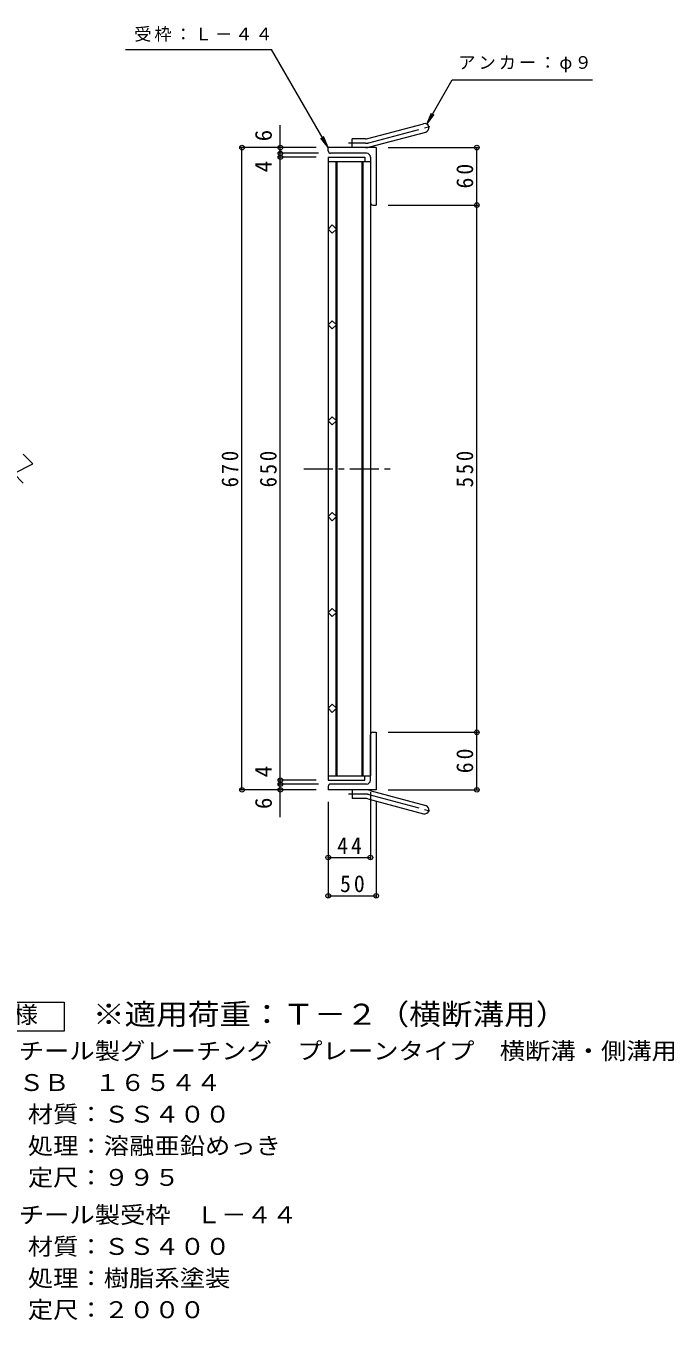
# Model space of a CAD drawing. Units: millimetres, scale not verified. Extents: x -918 to 979, y -824 to 753.
# Drawn here: x 302 to 979, y -668 to 682 of the extents above; entities that cross this region are included whole.
import ezdxf
from ezdxf.enums import TextEntityAlignment as Align

# ---------------------------------------------------------------- set-up
doc = ezdxf.new("R2010")
doc.units = ezdxf.units.MM
doc.header["$LTSCALE"] = 6
doc.header["$PDMODE"] = 32
doc.header["$PDSIZE"] = 4.8
doc.linetypes.add('CHAIN1', pattern=[8, 5, -1, 1, -1])
doc.linetypes.add('CHAIN2', pattern=[12, 9, -1, 1, -1])
for name, color, linetype, lineweight in [('B-1_ピット', 2, 'Continuous', 9), ('B-2_蓋', 3, 'Continuous', 9), ('B-4_寸法', 7, 'Continuous', 9), ('F-4_F-4ﾚｲﾔ', 2, 'Continuous', 9)]:
    doc.layers.add(name, color=color, linetype=linetype, lineweight=lineweight)
doc.styles.add('ＭＳ ゴシック', font='')
doc.styles.get('ＭＳ ゴシック').set_extended_font_data('MS Gothic')

msp = doc.modelspace()

# ---------------------------------------------------------------- linework, layer by layer
at = {"layer": 'B-1_ピット'}
for p, q in [((658.983, 564.561), (717.174, 580.154)), ((661.312, 555.868), (719.503, 571.46)), ((617.838, 551.755), (617.838, 555.255)), ((667.838, 555.255), (617.838, 555.255)), ((642.838, 555.255), (642.838, 564.255)), ((656.653, 564.255), (642.838, 564.255)), ((667.838, 555.255), (667.838, 495.255)), ((657.838, 549.255), (620.338, 549.255)), ((661.838, 545.255), (661.838, 497.755)), ((664.338, 495.255), (667.838, 495.255)), ((661.838, -104.745), (661.838, -57.245)), ((664.338, -54.745), (667.838, -54.745)), ((667.838, -54.745), (667.838, -114.745)), ((617.838, -111.245), (617.838, -114.745)), ((667.838, -114.745), (617.838, -114.745)), ((657.838, -108.745), (620.338, -108.745)), ((642.838, -114.745), (642.838, -123.745)), ((661.312, -115.359), (719.503, -130.951)), ((656.653, -123.745), (642.838, -123.745)), ((658.983, -124.052), (717.174, -139.644))]:
    msp.add_line(p, q, dxfattribs=at)
at = {"layer": 'B-1_ピット', "linetype": 'CHAIN2'}
for p, q in [((660.147, 560.215), (725.314, 577.676)), ((656.653, 559.755), (639.033, 559.755)), ((656.653, -119.245), (639.033, -119.245)), ((660.147, -119.705), (725.314, -137.166))]:
    msp.add_line(p, q, dxfattribs=at)
at = {"layer": 'B-1_ピット'}
for centre, radius, start, end in [((718.338, 575.807), 4.5, 285.00014, 104.99991), ((656.653, 573.255), 9, 270, 285.00002), ((656.653, 573.255), 18, 270, 285), ((620.338, 551.755), 2.5, 180, 270), ((657.838, 545.255), 4, 0, 90), ((664.338, 497.755), 2.5, 180, 270), ((664.338, -57.245), 2.5, 90, 180), ((657.838, -104.745), 4, 270, 0), ((620.338, -111.245), 2.5, 90, 180), ((656.653, -132.745), 18, 75, 90), ((656.653, -132.745), 9, 74.99998, 90), ((718.338, -135.297), 4.5, 255.00009, 74.99986)]:
    msp.add_arc(centre, radius, start, end, dxfattribs=at)
at = {"layer": 'B-1_ピット', "linetype": 'CHAIN2'}
for centre, start, end in [((656.653, 573.254), 270, 284.99995), ((656.653, -132.745), 75.00005, 90)]:
    msp.add_arc(centre, 13.5, start, end, dxfattribs=at)
at = {"layer": 'B-2_蓋'}
for p, q in [((617.838, 545.255), (655.838, 545.255)), ((617.838, 545.255), (617.838, -104.745)), ((617.838, 540.755), (661.838, 540.755)), ((625.838, 540.755), (625.838, 470.74)), ((626.838, 540.755), (626.838, -100.245)), ((652.838, 540.755), (652.838, -100.245)), ((653.838, 540.755), (653.838, -100.245)), ((655.838, 545.255), (655.838, 540.755)), ((661.838, 540.755), (661.838, -100.245)), ((625.838, 469.77), (625.838, 370.74)), ((625.838, 369.77), (625.838, 270.74)), ((625.838, 269.77), (625.838, 170.74)), ((625.838, 169.77), (625.838, 70.74)), ((625.838, 69.77), (625.838, -29.26)), ((625.838, -30.23), (625.838, -100.245)), ((617.838, -100.245), (661.838, -100.245)), ((617.838, -104.745), (655.838, -104.745)), ((655.838, -104.745), (655.838, -100.245))]:
    msp.add_line(p, q, dxfattribs=at)
at = {"layer": 'B-2_蓋', "linetype": 'CHAIN1'}
msp.add_line((592.513, 220.255), (683.621, 220.255), dxfattribs=at)
at = {"layer": 'B-2_蓋'}
for points in [[(626.323, 470.255), (622.08, 466.012), (617.838, 470.255), (622.08, 474.498)], [(626.323, 370.255), (622.08, 366.012), (617.838, 370.255), (622.08, 374.498)], [(626.323, 270.255), (622.08, 266.012), (617.838, 270.255), (622.08, 274.498)], [(626.323, 170.255), (622.08, 166.012), (617.838, 170.255), (622.08, 174.498)], [(626.323, 70.255), (622.08, 66.012), (617.838, 70.255), (622.08, 74.498)], [(626.323, -29.745), (622.08, -25.502), (617.838, -29.745), (622.08, -33.988)]]:
    msp.add_lwpolyline(points, close=True, dxfattribs=at)
msp.add_lwpolyline([(299.764, 205.255), (289.764, 215.255), (309.764, 225.255), (299.764, 235.255)], dxfattribs=at)
at = {"layer": 'B-4_寸法'}
for p, q in [((406.282, 657.681), (558.702, 657.681)), ((617.838, 555.255), (558.702, 657.681)), ((720.588, 579.704), (725.372, 591.252)), ((720.588, 579.704), (728.198, 589.621)), ((567.838, -143.231), (567.838, 578.718)), ((605.338, 555.255), (526.338, 555.255)), ((527.838, -114.745), (527.838, 555.255)), ((617.838, 555.255), (610.229, 565.172)), ((617.838, 555.255), (613.055, 566.803)), ((680.338, 555.255), (774.338, 555.255)), ((772.838, -114.745), (772.838, 555.255)), ((607.838, 549.255), (566.338, 549.255)), ((605.338, 545.255), (566.338, 545.255)), ((680.338, 495.255), (774.338, 495.255)), ((680.338, -54.745), (774.338, -54.745)), ((605.338, -104.745), (566.338, -104.745)), ((605.338, -114.745), (526.338, -114.745)), ((607.838, -108.746), (566.338, -108.746)), ((661.838, -117.245), (661.838, -186.846)), ((680.338, -114.745), (774.338, -114.745)), ((617.838, -127.245), (617.838, -226.846)), ((667.838, -127.245), (667.838, -226.846)), ((617.838, -185.346), (661.838, -185.346)), ((617.838, -225.346), (667.838, -225.346))]:
    msp.add_line(p, q, dxfattribs=at)
msp.add_lwpolyline([(720.588, 579.704), (747.233, 625.855), (893.385, 625.855)], dxfattribs=at)
for p in [(527.838, 555.255), (567.838, 555.255), (772.838, 555.255), (567.838, 549.255), (567.838, 545.255), (772.838, 495.255), (772.838, -54.745), (567.838, -104.745), (567.838, -108.746), (527.838, -114.745), (567.838, -114.745), (772.838, -114.745), (617.838, -185.346), (661.838, -185.346), (617.838, -225.346), (667.838, -225.346)]:
    msp.add_point(p, dxfattribs=at)
at = {"layer": 'F-4_F-4ﾚｲﾔ'}
msp.add_lwpolyline([(207.351, -366.432), (207.351, -336.433), (342.351, -336.433), (342.351, -366.432)], close=True, dxfattribs=at)

# ---------------------------------------------------------------- texts
at = {"layer": 'B-4_寸法', "color": 2, "style": 'ＭＳ ゴシック'}
for s, p in [('6', (564.238, 561.755)), ('4', (564.238, 529.432)), ('4', (564.238, -101.638)), ('6', (564.238, -134.828))]:
    msp.add_text(s, height=17.6, rotation=90, dxfattribs=at).set_placement(p, align=Align.BOTTOM_LEFT)
at = {"layer": 'B-4_寸法', "char_height": 13.2, "attachment_point": 7, "style": 'ＭＳ ゴシック'}
for s, insert in [('\\T1.17;受枠：Ｌ－４４', (415.438, 665.537)), ('\\T1.17;アンカー：φ９', (753.501, 633.826))]:
    msp.add_mtext(s, dxfattribs=dict(at, insert=insert))
at = {"layer": 'B-4_寸法', "color": 2, "char_height": 17.6, "attachment_point": 7, "rotation": 90, "style": 'ＭＳ ゴシック'}
for s, insert in [('\\T1.27;\\W0.95;60', (769.238, 512.505)), ('\\T1.27;\\W0.9;670', (524.238, 200.755)), ('\\T1.27;\\W0.9;650', (564.238, 200.755)), ('\\T1.27;\\W0.9;550', (769.238, 200.755)), ('\\T1.27;\\W0.95;60', (769.238, -97.495))]:
    msp.add_mtext(s, dxfattribs=dict(at, insert=insert))
at = {"layer": 'B-4_寸法', "color": 2, "char_height": 17.6, "attachment_point": 7, "style": 'ＭＳ ゴシック'}
for s, insert in [('\\T1.27;\\W0.95;44', (627.088, -181.746)), ('\\T1.27;\\W0.95;50', (630.088, -221.746))]:
    msp.add_mtext(s, dxfattribs=dict(at, insert=insert))
at = {"layer": 'F-4_F-4ﾚｲﾔ', "color": 3, "style": 'ＭＳ ゴシック', "width": 1.1}
msp.add_text('※適用荷重：Ｔ－２（横断溝用）', height=21.99, dxfattribs=at).set_placement((372.351, -366.432), align=Align.BOTTOM_LEFT)
at = {"layer": 'F-4_F-4ﾚｲﾔ', "style": 'ＭＳ ゴシック', "width": 1.1}
for s, p in [('仕\u3000様', (235.851, -363.433)), ('スチール製グレーチング\u3000プレーンタイプ\u3000横断溝・側溝用', (268.605, -401.185)), ('ＨＳＢ\u3000１６５４４', (268.605, -434.185)), ('材質：ＳＳ４００', (304.432, -467.185)), ('処理：溶融亜鉛めっき', (304.432, -500.185)), ('定尺：９９５', (304.432, -533.185)), ('スチール製受枠\u3000Ｌ－４４', (268.605, -572.185)), ('材質：ＳＳ４００', (304.433, -605.185)), ('処理：樹脂系塗装', (304.433, -638.185)), ('定尺：２０００', (304.433, -671.185))]:
    msp.add_text(s, height=17.6, dxfattribs=at).set_placement(p, align=Align.BOTTOM_LEFT)

doc.saveas('drawing.dxf')
